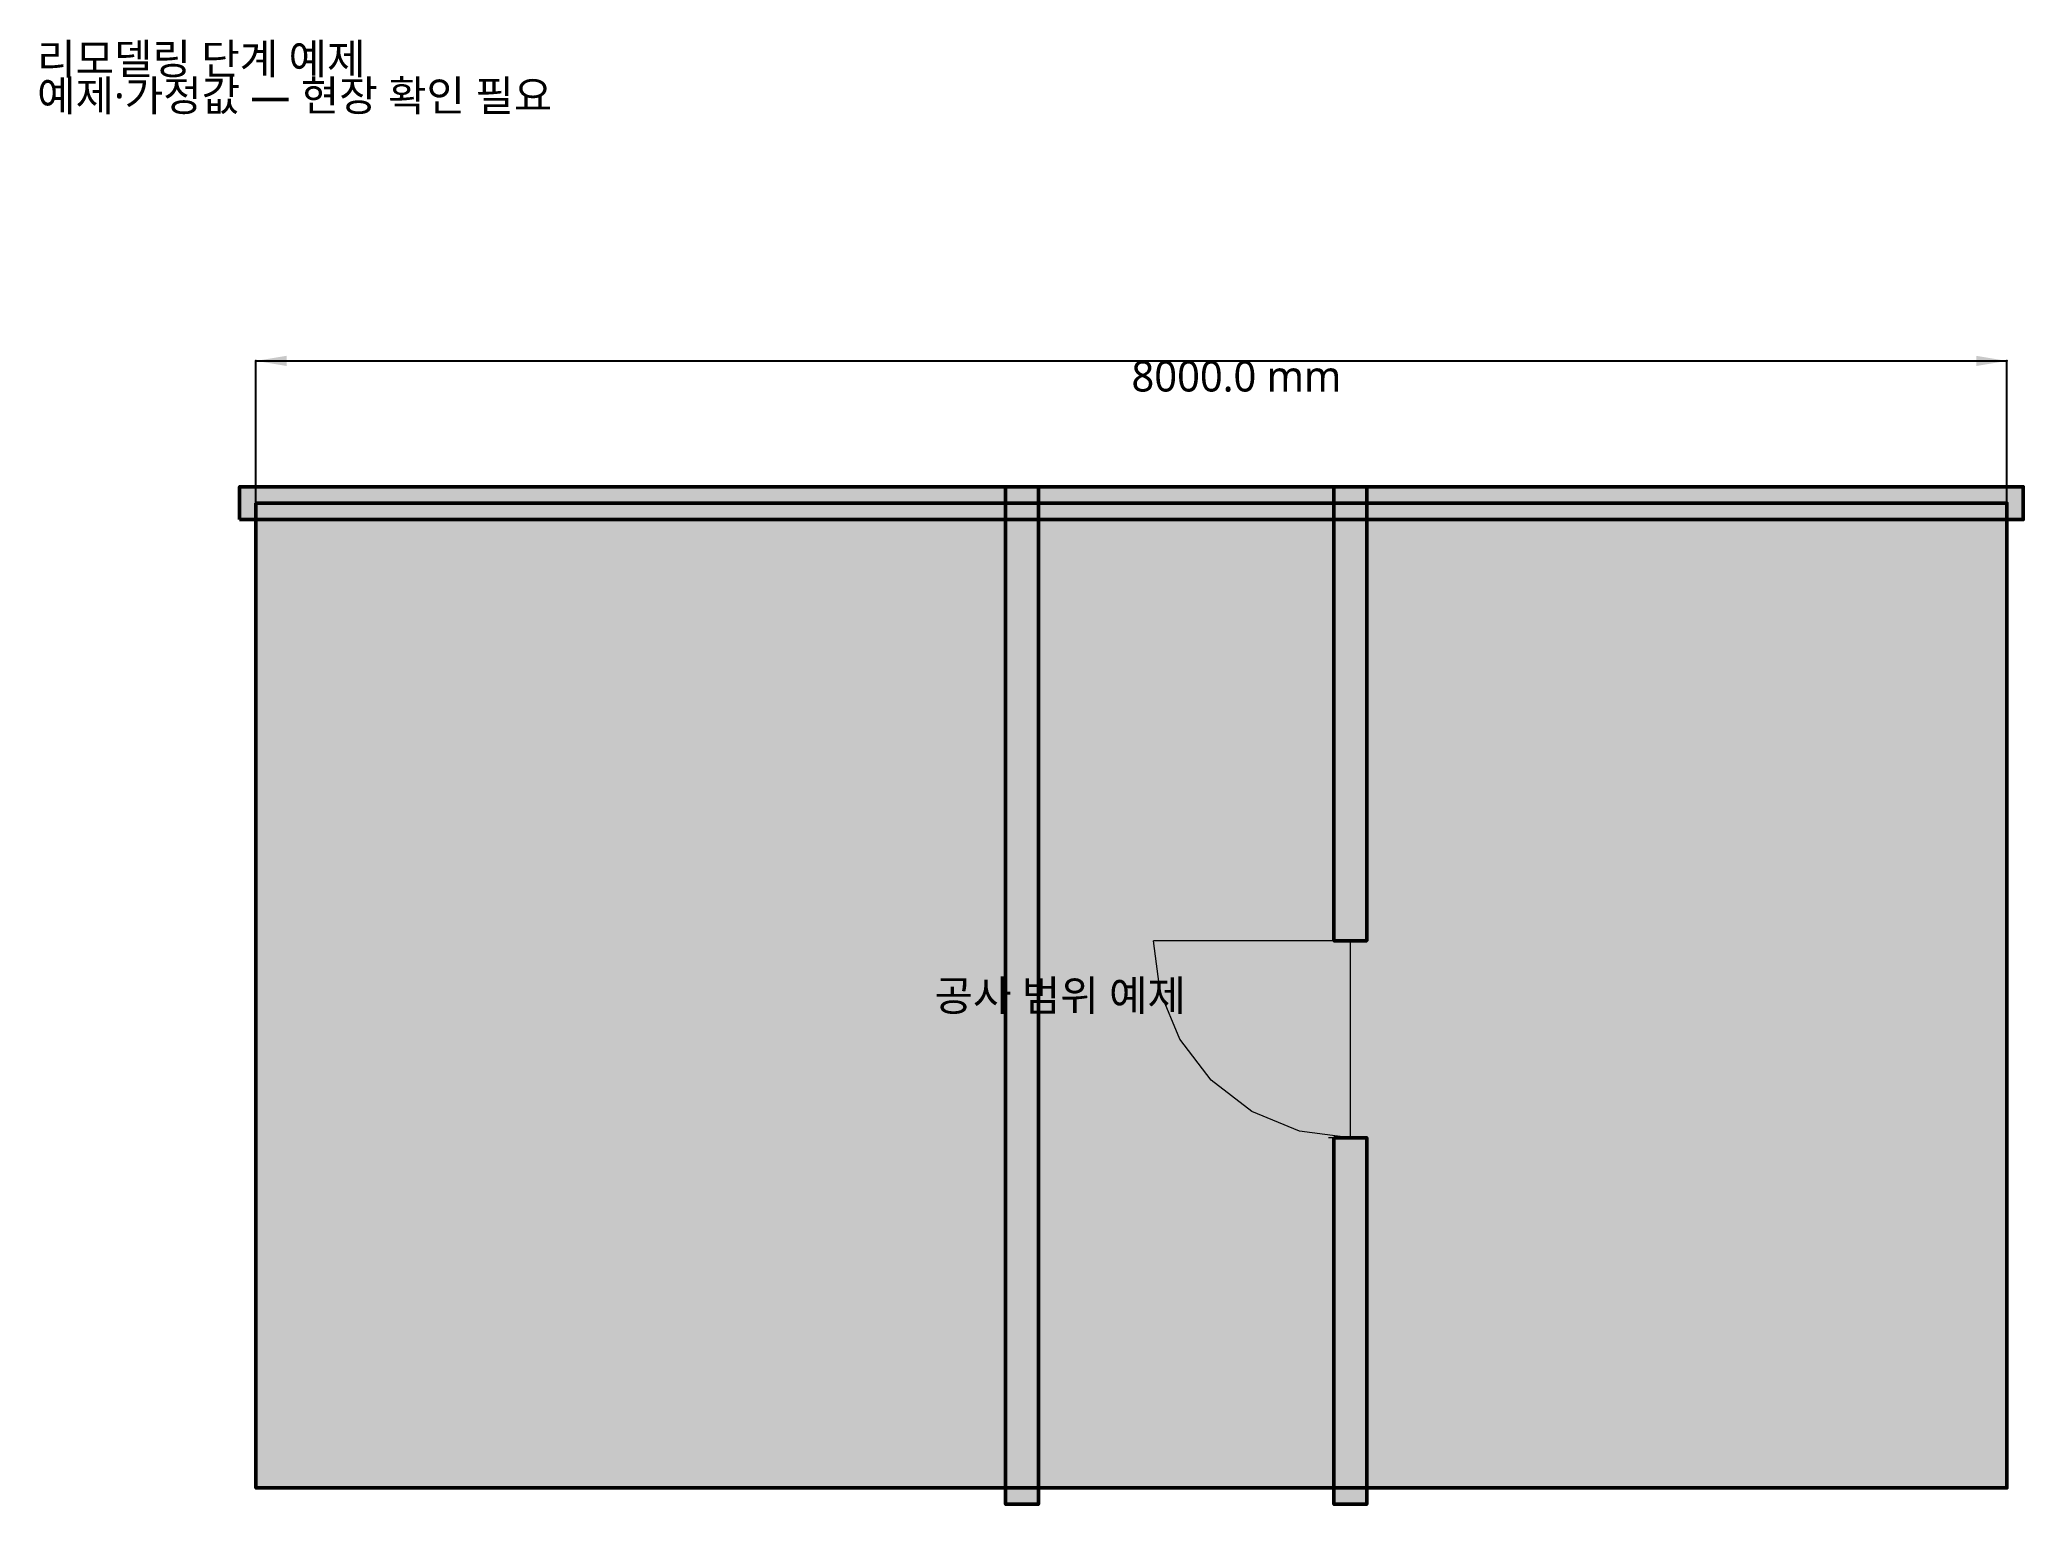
# Model space of a CAD drawing. Header units: millimetres. Extents: x 1512 to 10575, y -7575 to -882.
import ezdxf

# ---------------------------------------------------------------- set-up
doc = ezdxf.new("R2010")
doc.units = ezdxf.units.MM
for name, color, linetype in [('L_30000000000040008300000000000004', 7, 'Continuous'), ('L_30000000000040008300000000000007', 7, 'Continuous'), ('L_30000000000040008300000000000008', 7, 'Continuous'), ('L_30000000000040008300000000000009', 7, 'Continuous'), ('L_30000000000040008300000000000010', 7, 'Continuous')]:
    doc.layers.add(name, color=color, linetype=linetype)
doc.styles.add('NATIVE_NOTO_SANS_KR', font='NotoSansKR-Regular.ttf')
doc.dimstyles.new('NATIVE_DIM_00000', dxfattribs={"dimtxt": 140, "dimasz": 140, "dimexe": 1.25, "dimexo": 0.625, "dimtad": 1, "dimdec": 1, "dimzin": 0, "dimdsep": 46, "dimtxsty": 'NATIVE_NOTO_SANS_KR', "dimcen": 0.09, "dimclrd": 256, "dimclre": 256, "dimclrt": 256, "dimadec": 0, "dimazin": 0, "dimtfac": 1, "dimtofl": 0, "dimtmove": 0, "dimatfit": 3, "dimfxl": 1, "dimlwd": 35, "dimlwe": 35, "dimarcsym": 0})

# ---------------------------------------------------------------- blocks, each defined once
blk = doc.blocks.new('B_30000000000040008300000000000019')
at = {"color": 0, "lineweight": 20, "true_color": 0x1f2937}
for p, q in [((0, 0), (0, -100)), ((0, 0), (0, -900)), ((900, 0), (900, -100))]:
    blk.add_line(p, q, dxfattribs=at)
blk.add_lwpolyline([(900, 0), (869.3334, -232.9371), (779.4225, -450), (636.3963, -636.3963), (450, -779.4225), (232.9371, -869.3334), (0, -900)], dxfattribs=at)
blk = doc.blocks.new('*D101')
at = {"color": 0, "lineweight": -2}
for p, q in [((2500, -2999.4), (2500, -2348.8)), ((2500, -2350), (10500, -2350)), ((10500, -2999.4), (10500, -2348.8))]:
    blk.add_line(p, q, dxfattribs=at)
for p in [(2500, -2350), (10500, -2350), (2500, -3000), (10500, -3000)]:
    blk.add_point(p, dxfattribs=at)
for points in [[(2500, -2350), (2640, -2326.7), (2640, -2373.3)], [(10500, -2350), (10360, -2326.7), (10360, -2373.3)]]:
    blk.add_solid(points, dxfattribs=at)
at = {"color": 0, "lineweight": -2, "insert": (6500, -2350), "char_height": 140, "attachment_point": 1, "style": 'NATIVE_NOTO_SANS_KR'}
blk.add_mtext('8000.0 mm', dxfattribs=at)

msp = doc.modelspace()

# ---------------------------------------------------------------- hatches: boundary and pattern name
at = {"layer": 'L_30000000000040008300000000000004', "lineweight": 50, "true_color": 0xeef7ed, "transparency": 33554687}
msp.add_hatch(color=0, dxfattribs=at).paths.add_polyline_path([(2500, -3000), (10500, -3000), (10500, -7500), (2500, -7500)])
at = {"layer": 'L_30000000000040008300000000000007', "lineweight": 50, "true_color": 0x27313a, "transparency": 33554687}
msp.add_hatch(color=0, dxfattribs=at).paths.add_polyline_path([(2425, -3075), (10575, -3075), (10575, -2925), (2425, -2925)])
at = {"layer": 'L_30000000000040008300000000000008', "lineweight": 50, "true_color": 0xc2413b, "transparency": 33554687}
msp.add_hatch(color=0, dxfattribs=at).paths.add_polyline_path([(5925, -2925), (5925, -7575), (6075, -7575), (6075, -2925)])
at = {"layer": 'L_30000000000040008300000000000009', "lineweight": 50, "true_color": 0x1769aa, "transparency": 33554687}
for points in [[(7425, -2925), (7425, -5000), (7575, -5000), (7575, -2925)], [(7425, -5900), (7425, -7575), (7575, -7575), (7575, -5900)]]:
    msp.add_hatch(color=0, dxfattribs=at).paths.add_polyline_path(points)

# ---------------------------------------------------------------- linework, layer by layer
at = {"layer": 'L_30000000000040008300000000000004', "color": 0, "lineweight": 50, "true_color": 0x27313a}
msp.add_lwpolyline([(2500, -3000), (10500, -3000), (10500, -7500), (2500, -7500)], close=True, dxfattribs=at)
at = {"layer": 'L_30000000000040008300000000000007', "color": 0, "lineweight": 50, "true_color": 0x27313a}
msp.add_lwpolyline([(2425, -3075), (10575, -3075), (10575, -2925), (2425, -2925)], close=True, dxfattribs=at)
at = {"layer": 'L_30000000000040008300000000000008', "color": 0, "lineweight": 50, "true_color": 0xc2413b}
msp.add_lwpolyline([(5925, -2925), (5925, -7575), (6075, -7575), (6075, -2925)], close=True, dxfattribs=at)
at = {"layer": 'L_30000000000040008300000000000009', "color": 0, "lineweight": 13, "true_color": 0x27313a}
msp.add_line((7500, -5000), (7412.5, -5000), dxfattribs=at)
at = {"layer": 'L_30000000000040008300000000000009', "color": 0, "lineweight": 20, "true_color": 0x27313a}
msp.add_line((7500, -5000), (7500, -5900), dxfattribs=at)
at = {"layer": 'L_30000000000040008300000000000009', "color": 0, "lineweight": 50, "true_color": 0x1769aa}
for points in [[(7425, -2925), (7425, -5000), (7575, -5000), (7575, -2925)], [(7425, -5900), (7425, -7575), (7575, -7575), (7575, -5900)]]:
    msp.add_lwpolyline(points, close=True, dxfattribs=at)

# ---------------------------------------------------------------- block references
at = {"layer": 'L_30000000000040008300000000000009', "rotation": -90}
msp.add_blockref('B_30000000000040008300000000000019', (7500, -5000), dxfattribs=at)

# ---------------------------------------------------------------- texts
at = {"layer": 'L_30000000000040008300000000000004', "color": 0, "lineweight": 35, "true_color": 0x285c88, "insert": (1500, -900), "char_height": 140, "width": 12000, "attachment_point": 1, "line_spacing_factor": 0.72, "style": 'NATIVE_NOTO_SANS_KR'}
msp.add_mtext('리모델링 단계 예제\\P예제·가정값 — 현장 확인 필요', dxfattribs=at)
at = {"layer": 'L_30000000000040008300000000000004', "color": 0, "lineweight": 50, "true_color": 0x27313a, "insert": (5600, -5180), "char_height": 140, "width": 1800, "attachment_point": 1, "line_spacing_factor": 0.72, "style": 'NATIVE_NOTO_SANS_KR'}
msp.add_mtext('공사 범위 예제', dxfattribs=at)

# ---------------------------------------------------------------- dimensions: what is measured, and where the dimension line sits
at = {"layer": 'L_30000000000040008300000000000010', "color": 0, "lineweight": 35, "true_color": 0x285c88}
dim = msp.add_linear_dim(base=(10500, -2350), p1=(2500, -3000), p2=(10500, -3000), angle=0, dimstyle='NATIVE_DIM_00000', override={"dimpost": '<> mm'}, dxfattribs=at)
dim.commit()
dim.dimension.update_dxf_attribs({"geometry": '*D101', "text_midpoint": (6500, -2350), "dimtype": 129})

doc.saveas('drawing.dxf')
